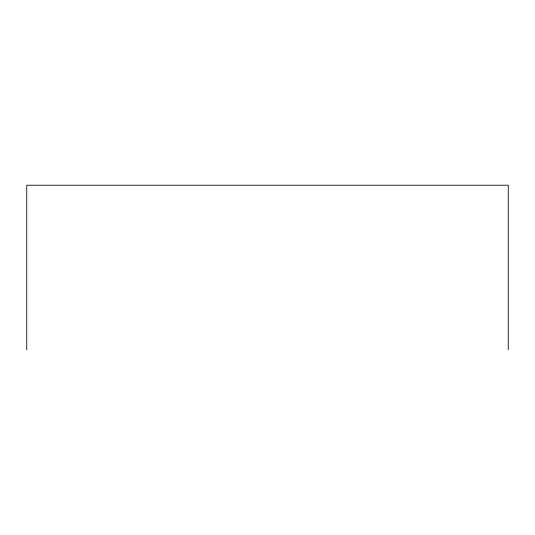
<?xml version="1.0" encoding="UTF-8"?>
<svg xmlns="http://www.w3.org/2000/svg" width="535" height="535" viewBox="0 0 535 535"><rect width="100%" height="100%" fill="white"/><g stroke="black" fill="none" stroke-linecap="round" stroke-linejoin="round"><path stroke-width="0.8" d="M508.25 349.783L508.25 185.217L26.75 185.217L26.75 349.783"/></g></svg>
